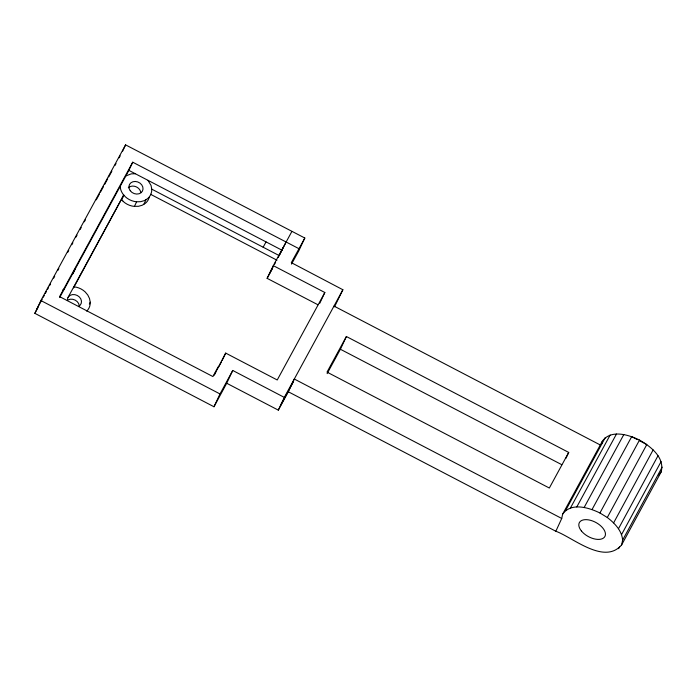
<?xml version="1.0" encoding="UTF-8"?>
<svg xmlns="http://www.w3.org/2000/svg" width="697" height="697" viewBox="0 0 697 697"><rect width="100%" height="100%" fill="white"/><g stroke="black" fill="none" stroke-linecap="round" stroke-linejoin="round"><path stroke-width="1.05" d="M561.73 518.463L555.84 531.253C572.533 537.178 604.203 565.345 621.628 544.906L661.139 471.956C665.06 457.563 650.536 446.333 639.515 440.051C628.52 434.693 610.816 429.186 602.304 441.253L562.636 514.151L561.73 518.463L294.308 379.02L288.314 391.766L278.312 410.141L226.717 383.254L232.737 370.464L284.306 397.395L278.312 410.141M601.764 443.832L602.304 441.253M621.628 544.906L622.639 540.097L662.15 467.147M226.717 383.254L213.979 406.752L34.85 313.336L40.87 300.546L125.582 144.871L304.816 238.025L298.795 250.85L291.52 264.111M122.594 151.232L125.582 144.871M72.95 273.79L75.137 269.147M59.681 297.549L128.884 170.373L132.726 162.209L298.978 248.698L304.816 238.025M73.56 287.887L123.718 195.073A16.258 13.574 25.2 0 1 120.18 186.378M123.116 201.25L121.862 199.76L123.718 195.073L67.992 297.48M147.938 180.305L151.057 185.472L151.754 189.148A16.258 13.574 25.2 0 1 147.581 198.662L144.418 200.605L140.672 201.668L136.603 201.79L134.469 206.338L138.494 206.303L142.24 205.232L145.403 203.289A16.258 13.574 25.2 0 0 149.202 197.364M89.355 304.075L90.227 302.219L89.521 298.543L87.796 295.023L85.156 291.895A16.258 13.574 25.2 0 0 73.804 286.807M143.896 204.212L146.082 199.586M213.979 406.752L220.008 393.953L232.737 370.464M319.766 303.273L324.837 292.505L273.285 265.627L291.86 231.491M298.978 248.698L291.32 262.647L342.88 289.743L334.499 306.863M327.137 373.609L340.397 349.249L346.392 336.512L568.708 452.431L565.938 458.312M324.837 292.505L277.24 379.978L225.689 353.1L214.206 375.082L215.721 372.311M222.221 360.332L225.689 353.1M317.928 304.755L267.117 278.347L273.285 265.627M283.156 247.487L278.19 257.524M151.754 189.148L279.227 255.607L286.058 242.155M218.117 366.901L212.925 376.563L59.594 296.617L132.726 162.209M622.639 540.097C621.846 530.461 614.562 523.116 607.296 517.505L646.807 444.547L639.254 440.591M613.63 522.863L653.141 449.913M618.5 528.683L658.012 455.733M621.576 534.564L661.087 461.614M618.605 548.678L619.633 546.779M269.39 273.764L273.529 266.123M274.566 264.207L275.603 262.299M562.636 514.151C571.174 502.058 588.913 507.616 599.925 512.975L639.515 440.051M37.019 308.719L42.221 299.17M43.258 297.262L44.294 295.354M45.34 293.437L46.377 291.529M47.413 289.621L48.459 287.713M49.496 285.796L50.532 283.888M53.652 278.155L54.688 276.247M57.807 270.514L58.853 268.606M67.687 252.375L68.724 250.458M71.843 244.734L72.88 242.817M75.999 237.093L77.036 235.177M80.155 229.452L81.201 227.536M84.32 221.812L85.356 219.895M96.273 199.839L99.383 194.114M100.429 192.198L103.548 186.474M104.585 184.557L107.704 178.833M108.741 176.916L111.86 171.192M114.979 165.459L116.016 163.551M119.135 157.818L120.18 155.91M34.85 313.336L37.96 307.621M263.144 247.226L266.045 241.894M267.117 278.347L272.283 268.842M284.306 397.395L342.88 289.743M280.49 405.515L293.585 381.459M346.392 336.512L327.015 372.111L549.332 488.031L568.708 452.431M565.659 510.387L605.327 437.481M570.486 507.921L610.154 435.024M576.794 506.937L616.462 434.031M584.138 507.486L623.806 434.588M592.032 509.542L631.7 436.636L637.363 439.607M218.248 367.694L221.28 362.161M658.717 474.971L661.139 471.956M125.852 175.94L131.263 173.858L135.331 173.736M62.826 289.935L64.324 289.011M128.884 170.373L282.102 250.267M150.543 194.28L276.979 260.208M333.994 306.079L600.431 445.052M340.397 349.249L561.747 464.672M288.314 391.766L555.84 531.253M40.87 300.546L220.008 393.953M599.925 512.975L607.296 517.505M123.996 195.212L125.251 196.702A16.258 13.574 25.2 0 0 136.603 201.79M68.132 299.884A7.266 6.073 25.2 0 1 79.292 305.704M67.409 300.59A7.266 6.073 25.2 0 1 77.341 295.502A7.266 6.073 25.2 0 1 78.569 306.41M128.318 187.763A7.266 6.073 25.2 0 1 135.828 186.665A7.266 6.073 25.2 0 1 140.82 192.633M134.425 206.417A16.258 13.574 25.2 0 1 123.073 201.328M90.227 302.219A16.258 13.574 25.2 0 1 86.724 311.132M581.42 530.983A14.541 7.998 28.6 0 0 604.36 537.265A14.541 7.998 28.6 0 0 590.62 520.337A14.541 7.998 28.6 0 0 581.42 530.983M130.234 190.699A7.266 6.073 25.2 0 0 142.415 191.126A7.266 6.073 25.2 0 0 135.262 181.464A7.266 6.073 25.2 0 0 130.234 190.699"/></g></svg>
